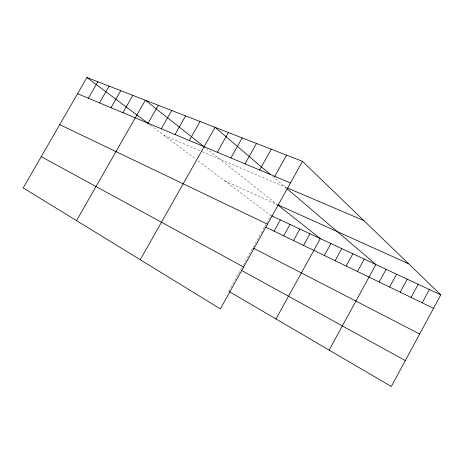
<?xml version="1.0" encoding="UTF-8"?>
<svg xmlns="http://www.w3.org/2000/svg" width="464" height="464" viewBox="0 0 464 464"><rect width="100%" height="100%" fill="white"/><g stroke="black" fill="none" stroke-linecap="round" stroke-linejoin="round"><path stroke-width="0.35" stroke-dasharray="2.32 1.74" d="M228.706 291.288L241.982 267.432M243.345 264.99L264.352 227.25M264.7 226.623L270.895 215.493L196.922 160.016M164.117 135.418L201.747 151.461M202.385 151.734L286.827 187.74M224.675 180.832L277.281 204.543L206.863 148.874M150.435 125.158L196.347 159.587M272.565 176.401L286.491 188.28"/><path stroke-width="0.7" d="M422.182 302.806L429.374 289.513M302.476 161.333L220.354 308.896L23.2 187.908L86.901 77.511L302.476 161.333L440.8 294.855L391.303 386.489L229.309 291.641M400.217 292.181L407.276 279.195M411.075 297.436L418.203 284.299M379.198 282.013L386.123 269.317M389.592 287.042L396.587 274.201M357.442 271.492L364.234 259.092M329.138 350.088L375.886 264.532L287.025 188.732M335.112 260.687L341.759 248.594M346.144 266.023L352.86 253.779M275.976 318.965L320.334 238.583L277.843 204.995M324.342 255.478L330.919 243.53M293.497 240.561L299.883 229.03M303.543 245.415L309.993 233.752M274.085 231.165L280.343 219.907M283.684 235.811L290.006 224.419M274.781 176.332L286.595 155.156M245.033 163.862L256.482 143.451M259.643 169.986L271.272 149.199M230.921 157.951L242.202 137.895M140.267 259.753L215.052 127.339L270.442 174.592M217.291 152.238L228.398 132.53M175.038 134.537L185.617 115.896M189.3 140.511L200.059 121.51M161.298 128.777L171.703 110.484M76.543 220.644L145.342 100.236L204.705 147.169M148.051 123.227L158.288 105.27M111.012 107.706L120.773 90.683M122.931 112.7L132.849 95.381M88.346 98.211L97.823 81.757M99.487 102.875L109.11 86.147M77.569 93.693L290.47 182.903M287.471 188.013L363.863 220.586M277.913 204.827L408.552 263.72M271.527 215.789L440.8 294.855M59.711 124.63L267.484 224.211M265.947 227.232L433.538 308.299M253.477 248.211L419.653 333.999M41.226 156.664L243.646 267.049M241.234 270.216L405.292 360.58M86.901 77.511L149.309 124.317"/></g></svg>
